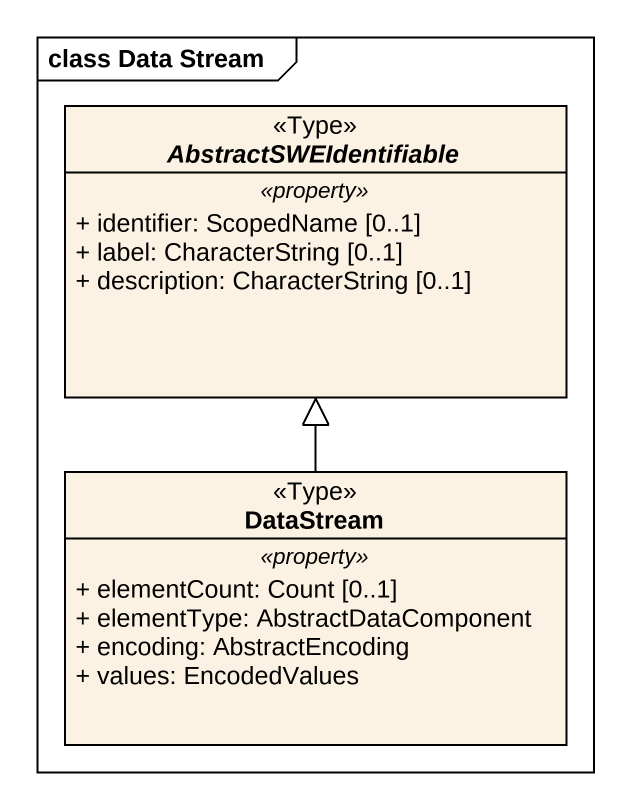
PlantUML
@startuml
mainframe class Data Stream
hide circle
hide empty members
skinparam classAttributeIconSize 0
abstract class AbstractSWEIdentifiable <<Type>> {
  .. <<property>> ..
  + identifier: ScopedName [0..1]
  + label: CharacterString [0..1]
  + description: CharacterString [0..1]
}
class DataStream <<Type>> {
  .. <<property>> ..
  + elementCount: Count [0..1]
  + elementType: AbstractDataComponent
  + encoding: AbstractEncoding
  + values: EncodedValues
}
DataStream -up-|> AbstractSWEIdentifiable
@enduml
